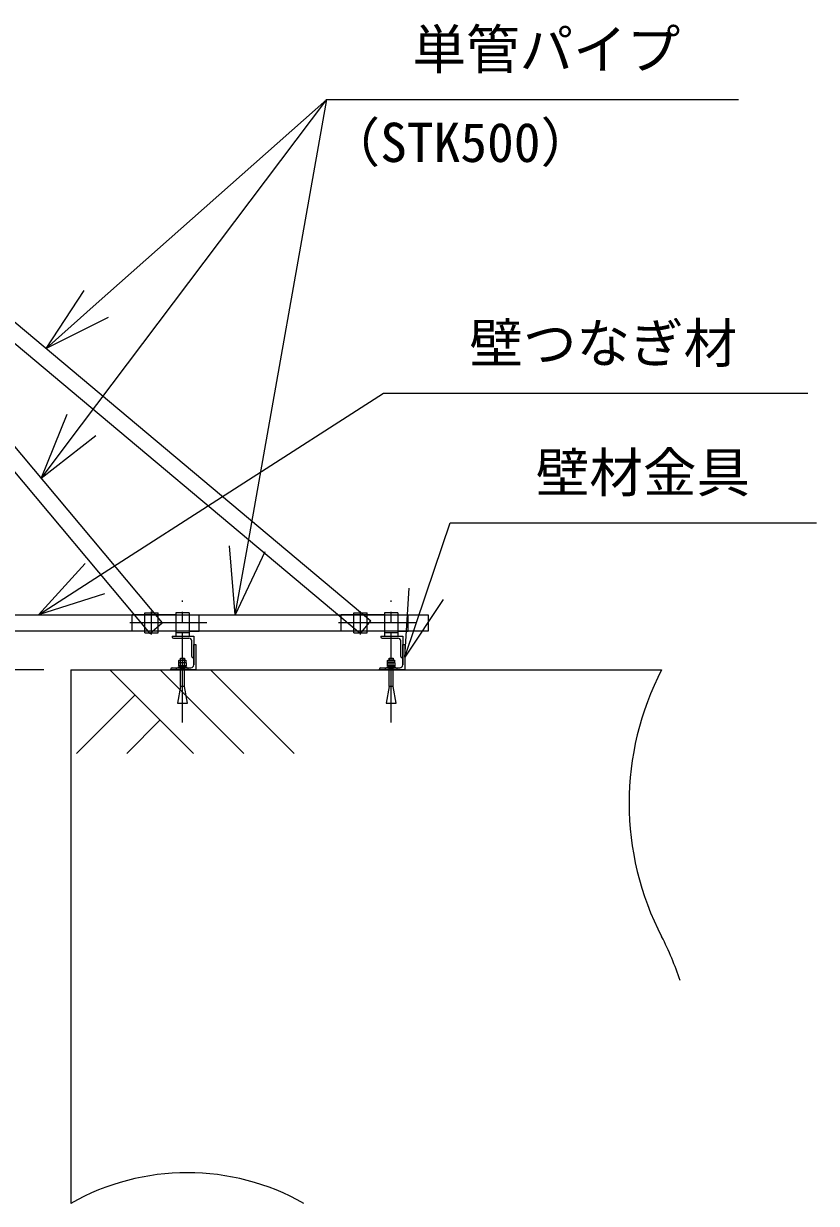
# Model space of a CAD drawing. Units: millimetres, scale not verified. Extents: x -7678 to 7678, y -9969 to 9969.
# Drawn here: x 5310 to 7678, y -2068 to 1455 of the extents above; entities that cross this region are included whole.
import ezdxf
from ezdxf.enums import TextEntityAlignment as Align

# ---------------------------------------------------------------- set-up
doc = ezdxf.new("R2010")
doc.units = ezdxf.units.MM
doc.header["$LTSCALE"] = 30
doc.linetypes.add('CHAIN2', pattern=[12, 9, -1, 1, -1])
doc.linetypes.add('DASHED2', pattern=[3, 2, -1])
for name, color, linetype, lineweight in [('0-1_12 常用一点鎖線', 3, 'CHAIN2', 18), ('0-2_11 常用破線', 3, 'DASHED2', 18), ('0-3_40 強調実線', 1, 'Continuous', 18), ('0-4_10 常用実線', 3, 'Continuous', 18), ('0-5_32 補完一点鎖線', 6, 'CHAIN2', 18), ('0-6_30 補完実線', 6, 'Continuous', 18), ('0-D_05 寸法', 7, 'Continuous', 18)]:
    doc.layers.add(name, color=color, linetype=linetype, lineweight=lineweight)
doc.styles.add('ＭＳ ゴシック', font='')
doc.styles.get('ＭＳ ゴシック').set_extended_font_data('MS Gothic')

msp = doc.modelspace()

# ---------------------------------------------------------------- linework, layer by layer
at = {"layer": '0-1_12 常用一点鎖線'}
for p, q in [((5784.42, -631.55), (5784.42, -267.2)), ((6408.26, -631.55), (6408.26, -267.2)), ((5857.49, -334.19), (5626.9, -334.19)), ((6481.33, -334.19), (6250.75, -334.19))]:
    msp.add_line(p, q, dxfattribs=at)
at = {"layer": '0-2_11 常用破線'}
for p, q in [((5766.92, -474.19), (5766.92, -468.19)), ((5778.42, -524.19), (5778.42, -468.19)), ((5790.42, -471.19), (5778.42, -471.19)), ((5779.12, -471.19), (5778.42, -472.4)), ((5779.12, -471.19), (5779.12, -468.19)), ((5789.72, -471.19), (5789.72, -468.19)), ((5790.42, -472.4), (5789.72, -471.19)), ((5790.42, -524.19), (5790.42, -468.19)), ((5801.92, -474.19), (5801.92, -468.19)), ((6390.76, -474.19), (6390.76, -468.19)), ((6402.26, -524.19), (6402.26, -468.19)), ((6414.26, -471.19), (6402.26, -471.19)), ((6402.96, -471.19), (6402.26, -472.4)), ((6402.96, -471.19), (6402.96, -468.19)), ((6413.56, -471.19), (6413.56, -468.19)), ((6414.26, -472.4), (6413.56, -471.19)), ((6414.26, -524.19), (6414.26, -468.19)), ((6425.76, -474.19), (6425.76, -468.19)), ((5778.42, -524.19), (5769.42, -574.19)), ((5790.42, -524.19), (5778.42, -524.19)), ((5799.42, -574.19), (5790.42, -524.19)), ((6402.26, -524.19), (6393.26, -574.19)), ((6414.26, -524.19), (6402.26, -524.19)), ((6423.26, -574.19), (6414.26, -524.19)), ((5769.42, -574.19), (5799.42, -574.19)), ((6393.26, -574.19), (6423.26, -574.19))]:
    msp.add_line(p, q, dxfattribs=at)
at = {"layer": '0-3_40 強調実線'}
for p, q in [((5450.7, -474.19), (7215.65, -474.19)), ((5450.7, -474.19), (5450.7, -2067.74)), ((5817.96, -724.19), (5567.96, -474.19)), ((5967.96, -724.19), (5717.96, -474.19)), ((6117.96, -724.19), (5867.96, -474.19)), ((5467.96, -724.19), (5642.96, -549.19)), ((5617.96, -724.19), (5717.96, -624.19))]:
    msp.add_line(p, q, dxfattribs=at)
for centre, radius, start, end in [((7983.3, -872.58), 864.87, 152.57193, 207.42807), ((6448, -1669.35), 864.87, 17.99073, 27.42807), ((5799.11, -2684.72), 708.56, 60.54628, 119.45372)]:
    msp.add_arc(centre, radius, start, end, dxfattribs=at)
at = {"layer": '0-4_10 常用実線'}
for p, q in [((5764.42, -309.89), (5634.42, -309.89)), ((5634.42, -358.49), (5634.42, -309.89)), ((5804.42, -304.19), (5804.42, -373.69)), ((5804.42, -309.89), (5834.42, -309.89)), ((5834.42, -358.49), (5834.42, -309.89)), ((6388.26, -309.89), (6258.26, -309.89)), ((6258.26, -358.49), (6258.26, -309.89)), ((6428.26, -304.19), (6428.26, -373.69)), ((6428.26, -309.89), (6458.26, -309.89)), ((6458.26, -358.49), (6458.26, -309.89)), ((5764.42, -358.49), (5634.42, -358.49)), ((5753.42, -373.69), (5753.42, -375.69)), ((5757.42, -379.69), (5803.92, -379.69)), ((5804.42, -364.19), (5764.42, -364.19)), ((5804.42, -358.49), (5834.42, -358.49)), ((6388.26, -358.49), (6258.26, -358.49)), ((6377.26, -373.69), (6377.26, -375.69)), ((6381.26, -379.69), (6427.76, -379.69)), ((6428.26, -364.19), (6388.26, -364.19)), ((6428.26, -358.49), (6458.26, -358.49)), ((5812.42, -434.69), (5812.42, -388.19)), ((6436.26, -434.69), (6436.26, -388.19)), ((5773.47, -452.05), (5773.47, -446.73)), ((5778.42, -439.89), (5790.42, -439.89)), ((5778.42, -452.05), (5778.42, -446.73)), ((5778.42, -462.89), (5778.42, -453.73)), ((5779.12, -445.89), (5779.12, -439.19)), ((5789.72, -445.89), (5789.72, -439.19)), ((5790.42, -452.05), (5790.42, -446.73)), ((5790.42, -462.89), (5790.42, -453.73)), ((5795.37, -452.05), (5795.37, -446.73)), ((5818.42, -438.69), (5818.42, -459.69)), ((6397.31, -452.05), (6397.31, -446.73)), ((6402.26, -439.89), (6414.26, -439.89)), ((6402.26, -452.05), (6402.26, -446.73)), ((6402.26, -462.89), (6402.26, -453.73)), ((6402.96, -445.89), (6402.96, -439.19)), ((6413.56, -445.89), (6413.56, -439.19)), ((6414.26, -452.05), (6414.26, -446.73)), ((6414.26, -462.89), (6414.26, -453.73)), ((6419.21, -452.05), (6419.21, -446.73)), ((6442.26, -438.69), (6442.26, -459.69)), ((5824.42, -474.19), (5749.42, -474.19)), ((5753.42, -468.19), (5809.92, -468.19)), ((5773.67, -462.89), (5773.67, -465.89)), ((5781.77, -462.89), (5784.77, -465.89)), ((5783.89, -462.89), (5786.89, -465.89)), ((5795.17, -465.89), (5795.17, -462.89)), ((6448.26, -474.19), (6373.26, -474.19)), ((6377.26, -468.19), (6433.76, -468.19)), ((6397.51, -462.89), (6397.51, -465.89)), ((6405.62, -462.89), (6408.62, -465.89)), ((6407.74, -462.89), (6410.74, -465.89)), ((6419.01, -465.89), (6419.01, -462.89))]:
    msp.add_line(p, q, dxfattribs=at)
for points in [[(5804.42, -304.19), (5764.42, -304.19), (5764.42, -373.69)], [(6428.26, -304.19), (6388.26, -304.19), (6388.26, -373.69)], [(5753.42, -373.69), (5818.42, -373.69), (5818.42, -438.69), (5816.42, -438.69)], [(6377.26, -373.69), (6442.26, -373.69), (6442.26, -438.69), (6440.26, -438.69)], [(5818.42, -459.69), (5818.42, -399.19), (5824.42, -399.19), (5824.42, -474.19), (5749.42, -474.19), (5749.42, -472.19)], [(6442.26, -459.69), (6442.26, -399.19), (6448.26, -399.19), (6448.26, -474.19), (6373.26, -474.19), (6373.26, -472.19)], [(5773.47, -446.73), (5774.92, -445.89), (5793.92, -445.89), (5795.37, -446.73)], [(5773.47, -446.73), (5775.94, -445.89), (5778.42, -446.73)], [(5773.47, -452.05), (5774.92, -452.89), (5793.92, -452.89), (5795.37, -452.05)], [(5773.47, -452.05), (5775.94, -452.89), (5778.42, -452.05)], [(5773.47, -453.73), (5775.94, -452.89), (5778.42, -453.73)], [(5778.42, -445.89), (5778.42, -439.89), (5779.12, -439.19), (5789.72, -439.19), (5790.42, -439.89), (5790.42, -445.89)], [(5778.42, -446.73), (5784.42, -445.89), (5790.42, -446.73)], [(5778.42, -452.05), (5784.42, -452.89), (5790.42, -452.05)], [(5778.42, -453.73), (5784.42, -452.89), (5790.42, -453.73)], [(5790.42, -446.73), (5792.89, -445.89), (5795.37, -446.73)], [(5790.42, -452.05), (5792.89, -452.89), (5795.37, -452.05)], [(5790.42, -453.73), (5792.89, -452.89), (5795.37, -453.73)], [(6397.31, -446.73), (6398.76, -445.89), (6417.76, -445.89), (6419.21, -446.73)], [(6397.31, -446.73), (6399.79, -445.89), (6402.26, -446.73)], [(6397.31, -452.05), (6398.76, -452.89), (6417.76, -452.89), (6419.21, -452.05)], [(6397.31, -452.05), (6399.79, -452.89), (6402.26, -452.05)], [(6397.31, -453.73), (6399.79, -452.89), (6402.26, -453.73)], [(6402.26, -445.89), (6402.26, -439.89), (6402.96, -439.19), (6413.56, -439.19), (6414.26, -439.89), (6414.26, -445.89)], [(6402.26, -446.73), (6408.26, -445.89), (6414.26, -446.73)], [(6402.26, -452.05), (6408.26, -452.89), (6414.26, -452.05)], [(6402.26, -453.73), (6408.26, -452.89), (6414.26, -453.73)], [(6414.26, -446.73), (6416.74, -445.89), (6419.21, -446.73)], [(6414.26, -452.05), (6416.74, -452.89), (6419.21, -452.05)], [(6414.26, -453.73), (6416.74, -452.89), (6419.21, -453.73)], [(5772.42, -468.19), (5772.42, -465.89), (5796.42, -465.89), (5796.42, -468.19)], [(6396.26, -468.19), (6396.26, -465.89), (6420.26, -465.89), (6420.26, -468.19)]]:
    msp.add_lwpolyline(points, dxfattribs=at)
for points in [[(5795.37, -462.89), (5773.47, -462.89), (5773.47, -453.73), (5774.92, -452.89), (5793.92, -452.89), (5795.37, -453.73)], [(6419.21, -462.89), (6397.31, -462.89), (6397.31, -453.73), (6398.76, -452.89), (6417.76, -452.89), (6419.21, -453.73)]]:
    msp.add_lwpolyline(points, close=True, dxfattribs=at)
for centre, radius, start, end in [((5757.42, -375.69), 4, 180, 270), ((5803.92, -388.19), 8.5, 0, 90), ((6381.26, -375.69), 4, 180, 270), ((6427.76, -388.19), 8.5, 0, 90), ((5816.42, -434.69), 4, 180, 270), ((6440.26, -434.69), 4, 180, 270), ((5753.42, -472.19), 4, 90, 180), ((5809.92, -459.69), 8.5, 270, 0), ((6377.26, -472.19), 4, 90, 180), ((6433.76, -459.69), 8.5, 270, 0)]:
    msp.add_arc(centre, radius, start, end, dxfattribs=at)
at = {"layer": '0-5_32 補完一点鎖線'}
for p, q in [((5692.48, -368.55), (5692.48, -299.82)), ((6316.32, -368.55), (6316.32, -299.82))]:
    msp.add_line(p, q, dxfattribs=at)
at = {"layer": '0-6_30 補完実線'}
for p, q in [((4223.73, 1453.43), (6347.26, -328.43)), ((4226.73, 1450.43), (5724.39, -334.42)), ((4189.5, 1419.19), (5687.16, -365.66)), ((4192.49, 1416.2), (6316.03, -365.66)), ((4279.61, -309.93), (6518.26, -309.89)), ((6518.26, -309.89), (6518.26, -358.49)), ((5687.16, -365.66), (5724.39, -334.42)), ((6316.03, -365.66), (6347.26, -328.43)), ((6518.26, -358.49), (4278.31, -358.49))]:
    msp.add_line(p, q, dxfattribs=at)
for points in [[(5672.48, -364.01), (5712.48, -364.01), (5712.48, -304.01)], [(5672.48, -364.01), (5672.48, -304.01), (5712.48, -304.01)], [(6296.32, -364.01), (6336.32, -364.01), (6336.32, -304.01)], [(6296.32, -364.01), (6296.32, -304.01), (6336.32, -304.01)]]:
    msp.add_lwpolyline(points, dxfattribs=at)
at = {"layer": '0-D_05 寸法'}
for p, q in [((5482.67, 256.83), (6215.37, 1229.02)), ((5977.35, -112.97), (6215.37, 1229.02)), ((5377.43, 485.36), (5527.01, 618.12)), ((5362.29, 97.11), (5482.67, 256.83)), ((5942.43, -309.9), (5977.35, -112.97)), ((5354.28, -309.91), (5522.64, -201.95)), ((6448.26, -436.69), (6512.2, -247.19)), ((5370.7, -474.19), (3472.06, -474.19))]:
    msp.add_line(p, q, dxfattribs=at)
for points in [[(5527.01, 618.12), (6215.37, 1229.02), (7445.52, 1229.02)], [(5562.59, 578.03), (5377.43, 485.36), (5491.44, 658.2)], [(5522.64, -201.95), (6385.44, 351.31), (7651.91, 351.31)], [(5525.46, 224.58), (5362.29, 97.11), (5439.87, 289.09)], [(6512.2, -247.19), (6583.77, -35.09), (7677.83, -35.09)], [(6030.12, -122.33), (5942.43, -309.9), (5924.59, -103.61)], [(5551.56, -247.06), (5354.28, -309.91), (5493.71, -156.84)], [(6562.98, -264.32), (6448.26, -436.69), (6461.43, -230.05)]]:
    msp.add_lwpolyline(points, dxfattribs=at)

# ---------------------------------------------------------------- texts
at = {"layer": '0-D_05 寸法', "style": 'ＭＳ ゴシック'}
for s, p in [('単管パイプ', (6471.37, 1285.02)), ('（STK500）', (6215.08, 1006.86)), ('壁つなぎ材', (6641.44, 407.31)), ('壁材金具', (6839.77, 20.91))]:
    msp.add_text(s, height=117.3, dxfattribs=at).set_placement(p, align=Align.BOTTOM_LEFT)

doc.saveas('drawing.dxf')
